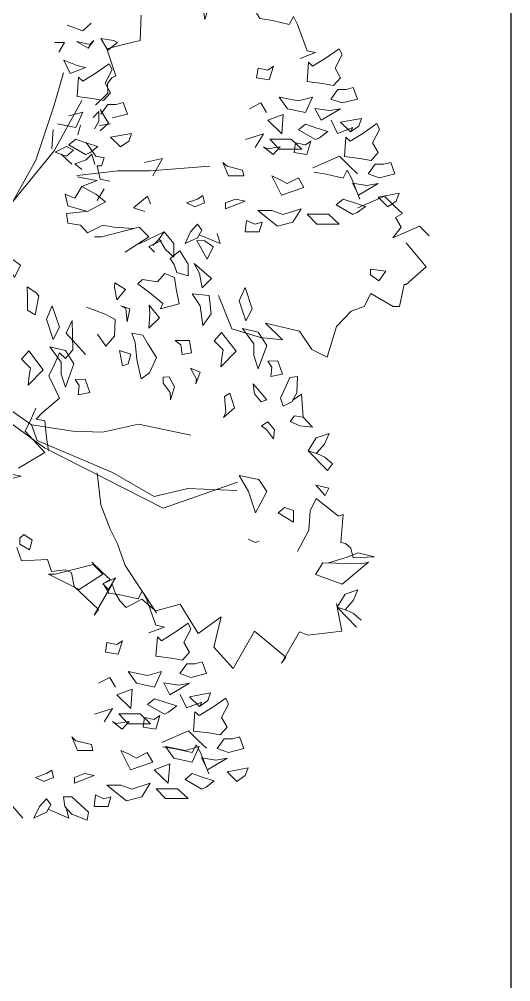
# Model space of a CAD drawing. Header units: millimetres. Extents: x 2787.4 to 2811.7, y 1328.5 to 1358.7.
# Drawn here: x 2799.821 to 2800.248, y 1341.982 to 1342.818 of the extents above; entities that cross this region are included whole.
import ezdxf

# ---------------------------------------------------------------- set-up
doc = ezdxf.new("R2010")
doc.units = ezdxf.units.MM
doc.layers.add('501 ARBOL', color=7, linetype='Continuous', lineweight=15)
doc.layers.add('MUROS', color=7, linetype='Continuous', lineweight=30)

# ---------------------------------------------------------------- blocks, each defined once
blk = doc.blocks.new('A ENCINO SIEMPRE VERDE')
at = {"layer": '501 ARBOL', "color": 116, "transparency": 33554585}
for points in [[(-1.0969, 1.3585), (-1.1171, 1.225), (-1.1494, 1.329)], [(-0.8783, 1.2411), (-0.8753, 1.1468), (-0.8129, 1.1309), (-0.7504, 1.1149), (-0.7843, 1.0143), (-0.7686, 1.0067), (-0.7535, 0.9846), (-0.7543, 0.9485), (-0.7083, 0.9039)], [(-1.4733, 1.0791), (-1.5309, 1.1008), (-1.4995, 1.1081), (-1.4641, 1.2067), (-1.4484, 1.2356), (-1.4327, 1.2067), (-1.3699, 1.2212), (-1.3227, 1.2284), (-1.3018, 1.2645), (-1.328, 1.2791), (-1.2966, 1.308), (-1.2599, 1.3443)], [(-0.6914, 1.2113), (-0.66, 1.1823)], [(-0.66, 1.1823), (-0.6024, 1.2041)], [(-0.7279, 1.1534), (-0.7752, 1.1461)], [(-0.7541, 1.1099), (-0.7279, 1.1534)], [(-0.7752, 1.1461), (-0.7909, 1.1389)], [(-0.7909, 1.1389), (-0.7541, 1.1099)], [(-0.6862, 1.1317), (-0.7019, 1.1461)], [(-0.7019, 1.1461), (-0.6809, 1.1171)], [(-0.6375, 1.1428), (-0.6862, 1.1317)], [(-0.6375, 1.1428), (-0.6809, 1.1171)], [(-0.5552, 1.1389), (-0.5919, 1.1389)], [(-0.5919, 1.1389), (-0.571, 1.1027)], [(-0.7595, 1.0592), (-0.7698, 1.0375)], [(-0.7071, 1.023), (-0.7595, 1.0592)], [(-0.639, 1.052), (-0.6703, 1.0447)], [(-0.5889, 1.0728), (-0.639, 1.052)], [(-0.5889, 1.0728), (-0.6128, 1.023)], [(-0.7698, 1.0375), (-0.7438, 0.9868)], [(-0.66, 0.994), (-0.7071, 1.023)], [(-0.6703, 1.0447), (-0.6128, 1.023)], [(-0.7438, 0.9868), (-0.7646, 0.9507)], [(-0.6443, 1.0086), (-0.66, 0.994)], [(-0.639, 0.9361), (-0.6443, 1.0086)], [(-0.7646, 0.9507), (-0.7384, 0.9216)], [(-1.2848, 0.8909), (-1.3267, 0.9126), (-1.3477, 0.8763)], [(-0.8117, 0.9144), (-0.8274, 0.8709)], [(-0.7855, 0.9072), (-0.8117, 0.9144)], [(-0.7541, 0.9072), (-0.7855, 0.9072)], [(-0.7279, 0.8709), (-0.7541, 0.9072)], [(-0.7384, 0.9216), (-0.6965, 0.9289)], [(-0.6965, 0.9289), (-0.639, 0.9361)], [(-0.8274, 0.8709), (-0.7698, 0.8565)], [(-0.7251, 0.8873), (-0.7565, 0.8367)], [(-0.72, 0.8801), (-0.72, 0.8439)], [(-0.6989, 0.8584), (-0.72, 0.8801)], [(-0.66, 0.8783), (-0.6338, 0.8202)], [(-0.6076, 0.8637), (-0.66, 0.8783)], [(-1.5897, 0.8484), (-1.6136, 0.7986), (-1.6712, 0.8203), (-1.6619, 0.8041), (-1.6933, 0.8257), (-1.7037, 0.8547), (-1.6252, 0.8402), (-1.6619, 0.8041)], [(-0.7228, 0.8276), (-0.7646, 0.8348)], [(-0.7565, 0.8367), (-0.7251, 0.8077)], [(-0.72, 0.8439), (-0.7043, 0.8149)], [(-0.6414, 0.7932), (-0.6519, 0.8295)], [(-0.6338, 0.8202), (-0.5657, 0.8348)], [(-1.2691, 0.775), (-1.3372, 0.7967), (-1.3058, 0.746)], [(-0.7646, 0.7841), (-0.8431, 0.7986)], [(-0.8431, 0.7986), (-0.8328, 0.7696)], [(-0.55, 0.813), (-0.5448, 0.7406)], [(-0.8328, 0.7696), (-0.8014, 0.748)], [(-0.8014, 0.748), (-0.7646, 0.7841)], [(-0.7168, 0.7497), (-0.6757, 0.7624)], [(-0.6729, 0.7642), (-0.7095, 0.7136)], [(-0.6338, 0.7769), (-0.6757, 0.7624)], [(-0.6076, 0.7552), (-0.6338, 0.7769)], [(-0.7168, 0.7497), (-0.6862, 0.7262)], [(-0.705, 0.6819), (-0.6938, 0.7209)], [(-0.6729, 0.6992), (-0.6938, 0.7209)], [(-0.6862, 0.7262), (-0.6703, 0.7189)], [(-0.6703, 0.7189), (-0.6076, 0.7552)], [(-0.6257, 0.7353), (-0.5995, 0.7498)], [(-0.5995, 0.7136), (-0.6257, 0.7353)], [(-0.5995, 0.7498), (-0.5576, 0.7281)], [(-0.5576, 0.7281), (-0.5995, 0.7136)], [(-1.6888, 0.6476), (-1.6574, 0.6765), (-1.6207, 0.7128), (-1.5212, 0.6693)], [(-0.8911, 0.69), (-0.9592, 0.7046)], [(-0.9592, 0.7046), (-0.9225, 0.6394)], [(-0.7095, 0.7136), (-0.7408, 0.7064)], [(-0.7408, 0.7064), (-0.7305, 0.6774)], [(-0.631, 0.6846), (-0.6729, 0.6992)], [(-0.5792, 0.7202), (-0.6191, 0.6833)], [(-1.6972, 0.5517), (-1.6658, 0.6313), (-1.6501, 0.6602)], [(-1.6501, 0.6602), (-1.6345, 0.6313)], [(-1.5717, 0.6458), (-1.5245, 0.653)], [(-0.7305, 0.6774), (-0.7146, 0.6774)], [(-0.7146, 0.6774), (-0.7251, 0.6267)], [(-0.657, 0.6629), (-0.631, 0.6846)], [(-1.6345, 0.6313), (-1.5717, 0.6458)], [(-0.7251, 0.6267), (-0.7619, 0.6195)], [(-0.6777, 0.6289), (-0.7143, 0.6215)], [(-0.7143, 0.6215), (-0.6567, 0.5998)], [(-0.641, 0.6361), (-0.6777, 0.6289)], [(-0.7146, 0.5471), (-0.7408, 0.5905)], [(-0.6567, 0.5998), (-0.7091, 0.5709)], [(-0.6305, 0.5565), (-0.6567, 0.5998)], [(-1.9567, 0.4148), (-1.92, 0.4511), (-1.8205, 0.4076), (-1.8518, 0.4473), (-1.831, 0.4835), (-1.8572, 0.498), (-1.8258, 0.527), (-1.7891, 0.5632), (-1.6896, 0.5198)], [(-1.1095, 0.5659), (-1.1163, 0.538)], [(-1.1095, 0.5659), (-1.0901, 0.5525)], [(-1.0482, 0.538), (-1.0901, 0.5525)], [(-0.9132, 0.5347), (-0.9027, 0.5637)], [(-0.9027, 0.5637), (-0.8505, 0.5202)], [(-0.7456, 0.5419), (-0.7091, 0.5709)], [(-0.7456, 0.5419), (-0.6777, 0.5058)], [(-0.5939, 0.5709), (-0.6305, 0.5565)], [(-0.6044, 0.5275), (-0.5939, 0.5709)], [(-1.1163, 0.538), (-1.0796, 0.5236)], [(-1.0796, 0.5236), (-1.0482, 0.538)], [(-0.8505, 0.5202), (-0.8924, 0.5058)], [(-0.6777, 0.5058), (-0.6044, 0.5275)], [(-0.6724, 0.5058), (-0.5991, 0.4984)], [(-0.5991, 0.4984), (-0.6044, 0.4623)], [(-1.1058, 0.4366), (-1.0901, 0.4584)], [(-1.0901, 0.4077), (-1.1058, 0.4366)], [(-1.0901, 0.4584), (-1.0639, 0.4294)], [(-0.908, 0.4116), (-0.8713, 0.4478)], [(-0.8713, 0.4478), (-0.7299, 0.4116)], [(-0.8505, 0.4424), (-0.7772, 0.4478)], [(-0.7353, 0.4551), (-0.7772, 0.4478)], [(-0.6777, 0.4262), (-0.7353, 0.4551)], [(-0.6515, 0.4551), (-0.6777, 0.4262)], [(-0.6044, 0.4623), (-0.6515, 0.4551)], [(-1.1628, 0.4242), (-1.1739, 0.386)], [(-1.0963, 0.4191), (-1.1739, 0.386)], [(-1.043, 0.386), (-1.0901, 0.4077)], [(-1.0639, 0.4294), (-1.043, 0.386)], [(-1.0011, 0.386), (-0.9644, 0.4294)], [(-0.9461, 0.4032), (-0.9697, 0.3642)], [(-0.8714, 0.3844), (-0.9644, 0.4294)], [(-0.9435, 0.4005), (-0.9644, 0.4294)], [(-0.908, 0.3755), (-0.9551, 0.3971)], [(-0.9225, 0.3788), (-0.9435, 0.4005)], [(-0.8191, 0.3537), (-0.908, 0.4116)], [(-0.7299, 0.4116), (-0.7039, 0.4116)], [(-1.8709, 0.3892), (-1.9452, 0.2983), (-1.8709, 0.2323), (-1.8626, 0.2323), (-1.8461, 0.1497), (-1.8213, 0.1497), (-1.7387, 0.1993), (-1.7139, 0.1497), (-1.6644, 0.1332), (-1.6095, 0.0759), (-1.5748, -0.0397), (-1.517, -0.0108), (-1.4708, 0.0585), (-1.3437, 0.0874), (-1.4083, 0.0258), (-1.3256, 0.0341), (-1.2183, 0.0671), (-1.1687, 0.191)], [(-1.0011, 0.386), (-1.0011, 0.3353)], [(-1.0011, 0.3353), (-0.9697, 0.3642)], [(-0.9289, 0.3537), (-0.908, 0.3755)], [(-0.6741, 0.1481), (-0.7439, 0.1219), (-0.7814, 0.1013), (-0.7791, 0.0398), (-0.7464, 0.0012), (-0.7159, 0.0462)], [(-0.6708, -0.0295), (-0.5979, 0.0509), (-0.6206, 0.0973), (-0.6231, -0.0125), (-0.5955, -0.0438), (-0.5734, -0.0236), (-0.5559, -0.0626), (-0.5332, -0.1089), (-0.5735, -0.1923), (-0.508, -0.2474), (-0.4856, -0.2715), (-0.518, -0.2772), (-0.5242, -0.3413), (-0.5324, -0.3883)], [(-1.4848, -0.2644), (-1.4787, -0.178), (-1.4459, -0.2007)], [(-0.4852, -0.2308), (-0.4678, -0.2698), (-0.4451, -0.3162), (-0.518, -0.3966), (-0.4198, -0.4546)], [(-0.3974, -0.4787), (-0.4298, -0.4844), (-0.3886, -0.4954)], [(-0.4138, -0.7521), (-0.4305, -0.8018), (-0.528, -0.7965), (-0.5431, -0.8413), (-0.5944, -0.835), (-0.6181, -0.8467), (-0.6287, -0.8981), (-0.7186, -0.9838), (-0.703, -1.0058), (-0.7707, -0.889), (-0.7824, -0.9238), (-0.7992, -0.9513), (-0.823, -0.9764), (-0.8814, -0.9458), (-0.924, -0.9812), (-0.9341, -0.9889), (-1.025, -0.9638), (-1.0587, -1.0187), (-1.0925, -1.0737), (-1.1785, -1.0115), (-1.1508, -1.125), (-1.2237, -1.2055), (-1.3033, -1.0653), (-1.4197, -1.1627), (-1.4042, -1.1846), (-1.4719, -1.0678), (-1.5021, -1.0808), (-1.566, -1.0733), (-1.6302, -1.0657), (-1.6099, -0.9615)], [(-1.5042, -0.3905), (-1.5765, -0.4643), (-1.5946, -0.439), (-1.5656, -0.414), (-1.5383, -0.401), (-1.5042, -0.3905), (-1.5337, -0.3418), (-1.5818, -0.3257), (-1.5643, -0.3646), (-1.5349, -0.3994)], [(-0.7147, -0.4729), (-0.7285, -0.5927), (-0.7624, -0.6832), (-0.79, -0.7378), (-0.8186, -0.8188), (-0.9358, -0.9961)], [(-1.5798, -0.8097), (-1.65, -0.788), (-1.6892, -0.7714), (-1.7518, -0.7867), (-1.6717, -0.7901), (-1.6636, -0.7549), (-1.6434, -0.7373), (-1.6263, -0.7338), (-1.6343, -0.628), (-1.6167, -0.6343), (-1.5335, -0.5684), (-1.5109, -0.6147), (-1.5059, -0.6866), (-1.4643, -0.7669)], [(-1.3199, -0.7285), (-1.3062, -0.7331), (-1.279, -0.7202)], [(-0.9081, -1.072), (-0.9657, -1.0503), (-0.9343, -1.043), (-0.8989, -0.9444), (-0.8832, -0.9155), (-0.8675, -0.9444), (-0.8047, -0.9299), (-0.7575, -0.9227), (-0.7366, -0.8866), (-0.7628, -0.872), (-0.7315, -0.8431), (-0.6947, -0.8068)], [(-1.6845, -1.0497), (-1.6121, -0.9758), (-1.6417, -0.9272), (-1.6897, -0.911), (-1.6723, -0.95), (-1.6428, -0.9848)], [(-1.7026, -1.0244), (-1.6735, -0.9994), (-1.6462, -0.9864), (-1.6121, -0.9758)], [(-0.7196, -1.2602), (-0.7615, -1.2385), (-0.7826, -1.2748)], [(-1.0245, -1.3027), (-1.0484, -1.3525), (-1.106, -1.3308), (-1.0967, -1.347), (-1.1281, -1.3254), (-1.1385, -1.2964), (-1.06, -1.3109), (-1.0967, -1.347)], [(-0.7039, -1.3761), (-0.7721, -1.3544), (-0.7407, -1.4051)], [(-1.1236, -1.5035), (-1.0922, -1.4746), (-1.0555, -1.4383), (-0.956, -1.4818)], [(-1.132, -1.5994), (-1.1007, -1.5198), (-1.085, -1.4909)], [(-1.085, -1.4909), (-1.0693, -1.5198)], [(-1.0693, -1.5198), (-1.0065, -1.5053)], [(-1.0065, -1.5053), (-0.9593, -1.4981)], [(-0.5444, -1.5852), (-0.5511, -1.6131)], [(-0.5444, -1.5852), (-0.5249, -1.5986)], [(-0.5511, -1.6131), (-0.5144, -1.6275)], [(-0.483, -1.6131), (-0.5249, -1.5986)], [(-0.5144, -1.6275), (-0.483, -1.6131)], [(-0.5406, -1.7145), (-0.5249, -1.6927)], [(-0.5249, -1.6927), (-0.4987, -1.7217)], [(-0.5976, -1.7269), (-0.6087, -1.7652)], [(-0.5249, -1.7434), (-0.5406, -1.7145)], [(-0.4987, -1.7217), (-0.4778, -1.7652)], [(-0.4359, -1.7652), (-0.3992, -1.7217)], [(-0.5311, -1.732), (-0.6087, -1.7652)], [(-0.4778, -1.7652), (-0.5249, -1.7434)]]:
    blk.add_lwpolyline(points, dxfattribs=at)
for points in [[(-1.6043, 1.0429), (-1.6252, 1.0068), (-1.599, 0.9777), (-1.5571, 0.985), (-1.4995, 0.9922), (-1.5048, 1.0647), (-1.5205, 1.0501), (-1.5676, 1.0791), (-1.62, 1.1153), (-1.6304, 1.0936)], [(-1.3162, 1.0429), (-1.3529, 1.0357), (-1.3739, 1.0501), (-1.3581, 0.9994), (-1.311, 1.0068)], [(-1.6723, 0.9705), (-1.688, 0.927), (-1.6304, 0.9126), (-1.5885, 0.927), (-1.6147, 0.9633), (-1.6461, 0.9633)], [(-1.4262, 0.8909), (-1.3948, 0.9344), (-1.4681, 0.9198), (-1.5205, 0.9344), (-1.4943, 0.8763)], [(-1.5289, 0.892), (-1.5833, 0.8837), (-1.6252, 0.8909), (-1.5519, 0.8474)], [(-1.4053, 0.7967), (-1.3529, 0.8474), (-1.4105, 0.8691)], [(-1.7707, 0.8131), (-1.7446, 0.7625), (-1.7655, 0.7263), (-1.7393, 0.6972), (-1.6974, 0.7046), (-1.6398, 0.7118), (-1.6451, 0.7842), (-1.6608, 0.7696), (-1.7079, 0.7986), (-1.7603, 0.8349)], [(-1.4681, 0.8113), (-1.5309, 0.775), (-1.5467, 0.7823), (-1.5774, 0.8058), (-1.5362, 0.8185), (-1.4943, 0.833)], [(-1.5142, 0.7696), (-1.4984, 0.719), (-1.4513, 0.7263), (-1.4565, 0.7625), (-1.4932, 0.7553)], [(-1.3953, 0.7394), (-1.3598, 0.7763), (-1.4397, 0.7763), (-1.4796, 0.7394)], [(-1.3518, 0.7407), (-1.3361, 0.7479), (-1.3729, 0.719), (-1.3989, 0.7479)], [(-1.8283, 0.6465), (-1.7707, 0.6322), (-1.7288, 0.6465), (-1.755, 0.6828), (-1.7864, 0.6828), (-1.8126, 0.69)], [(-1.2629, 0.6394), (-1.2053, 0.6394), (-1.1844, 0.69), (-1.2001, 0.6756), (-1.2577, 0.6611)], [(-1.4043, 0.5669), (-1.3675, 0.6394), (-1.3989, 0.625), (-1.4251, 0.6104), (-1.467, 0.6322), (-1.488, 0.5959)], [(-1.6922, 0.5669), (-1.6692, 0.6116), (-1.7236, 0.6032), (-1.7655, 0.6104)], [(-1.8336, 0.5452), (-1.8022, 0.5236), (-1.7655, 0.5597), (-1.844, 0.5743)], [(-1.687, 0.5019), (-1.6712, 0.4945), (-1.6084, 0.5308), (-1.6346, 0.5525), (-1.6765, 0.538), (-1.7177, 0.5253)], [(-1.1948, 0.5163), (-1.1948, 0.538), (-1.2315, 0.5525), (-1.268, 0.5452)], [(-1.4775, 0.5163), (-1.4461, 0.4656), (-1.3886, 0.4512), (-1.3153, 0.5091), (-1.3675, 0.5091), (-1.4094, 0.4945)], [(-1.5356, 0.4589), (-1.5001, 0.4958), (-1.58, 0.4958), (-1.6199, 0.4589)], [(-1.3048, 0.4584), (-1.331, 0.4656), (-1.3205, 0.4294), (-1.268, 0.4294), (-1.2734, 0.4729)], [(-1.1481, 0.3737), (-1.1255, 0.3274), (-1.0867, 0.3972), (-1.1176, 0.3966)], [(-1.0122, 0.2782), (-1.0022, 0.308), (-0.987, 0.3305), (-1.0232, 0.3593), (-1.0552, 0.3092), (-1.0549, 0.2649)], [(-0.4271, 0.3048), (-0.4045, 0.2585), (-0.3657, 0.3282), (-0.3966, 0.3277)], [(-1.7366, 0.29), (-1.7942, 0.2828), (-1.768, 0.2465), (-1.7366, 0.2683)], [(-1.142, 0.2556), (-1.1071, 0.2196), (-1.0977, 0.2738), (-1.0775, 0.3113)], [(-1.0214, 0.1598), (-0.9511, 0.1418), (-0.9599, 0.1613), (-0.9175, 0.1967), (-0.8664, 0.2349), (-0.8837, 0.2516), (-0.94, 0.243), (-0.9676, 0.2743), (-1.0035, 0.2588), (-1.0099, 0.2167)], [(-1.2452, 0.172), (-1.2674, 0.2215), (-1.2943, 0.1416), (-1.2706, 0.0962)], [(-0.7809, 0.2392), (-0.82, 0.2137), (-0.7872, 0.175), (-0.7791, 0.2221)], [(-0.4523, 0.2241), (-0.4844, 0.2025), (-0.4964, 0.1899), (-0.482, 0.1188), (-0.453, 0.1367), (-0.4535, 0.1811)], [(-1.0696, 0.1982), (-1.133, 0.1918), (-1.1409, 0.1226), (-1.1096, 0.079), (-1.1001, 0.1531)], [(-0.9116, 0.1229), (-0.9085, 0.155), (-0.9475, 0.1073), (-0.9079, 0.0688)], [(-0.8365, 0.1419), (-0.8261, 0.0927), (-0.8211, 0.1423), (-0.8024, 0.1526)], [(-0.5464, 0.1526), (-0.5733, 0.0726), (-0.5496, 0.0273), (-0.5242, 0.1031)], [(-1.3165, 0.0547), (-1.3485, 0.0047), (-1.317, -0.0832), (-1.3003, -0.0337), (-1.3008, 0.0107), (-1.2585, 0.0683)], [(-1.2338, -0.0173), (-1.1768, -0.0752), (-1.1805, -0.0408), (-1.1859, -0.0114), (-1.1519, 0.0214), (-1.1796, 0.0529)], [(-0.8852, 0.0424), (-0.9038, 0.0099), (-0.9358, -0.0401), (-0.9097, -0.0985), (-0.8787, -0.1201), (-0.8622, -0.0483), (-0.856, 0.0158), (-0.8443, 0.0506)], [(-1.0269, 0.007), (-1.0066, 0.0224), (-1.0597, 0.0235), (-1.0677, -0.0235), (-1.0318, -0.03)], [(-0.809, -0.0717), (-0.7974, -0.0148), (-0.8402, -0.0281), (-0.8296, -0.0647)], [(-0.5955, -0.0142), (-0.6275, -0.0642), (-0.5959, -0.1521), (-0.5793, -0.1026), (-0.5797, -0.0582), (-0.5374, -0.0006)], [(-0.4594, -0.1098), (-0.4649, -0.0803), (-0.4309, -0.0475), (-0.4586, -0.016), (-0.5127, -0.0862), (-0.4558, -0.1441)], [(-1.3684, -0.077), (-1.3532, -0.0545), (-1.3908, -0.0529), (-1.4075, -0.1026), (-1.3646, -0.1114)], [(-1.0857, -0.1223), (-1.0839, -0.1395), (-1.0996, -0.0955), (-1.0639, -0.08)], [(-1.426, -0.135), (-1.4347, -0.1155), (-1.4638, -0.1112), (-1.4616, -0.1727), (-1.4425, -0.2068), (-1.4099, -0.2233), (-1.3999, -0.1934)], [(-1.3485, -0.1997), (-1.3279, -0.2067), (-1.3024, -0.1765), (-1.2978, -0.1395)], [(-0.9609, -0.1146), (-0.9607, -0.1367), (-0.9878, -0.1718), (-0.9892, -0.199), (-1.0033, -0.15), (-0.9831, -0.1126)], [(-0.6698, -0.1219), (-0.6865, -0.1715), (-0.6435, -0.1803), (-0.6473, -0.146), (-0.6322, -0.1234)], [(-1.2101, -0.1744), (-1.2285, -0.229), (-1.1871, -0.2649), (-1.1958, -0.2455), (-1.1912, -0.1862)], [(-1.5204, -0.3021), (-1.4848, -0.2644), (-1.4523, -0.2587), (-1.4367, -0.2805), (-1.4725, -0.2962)], [(-1.3529, -0.2811), (-1.3783, -0.3113), (-1.3746, -0.3456), (-1.3475, -0.3105), (-1.3286, -0.2964)], [(-1.3489, -0.542), (-1.3072, -0.6224), (-1.2805, -0.5429), (-1.245, -0.483), (-1.3186, -0.497)], [(-1.5677, -0.5568), (-1.5322, -0.5191), (-1.5817, -0.5301)], [(-1.391, -0.6218), (-1.4489, -0.6575), (-1.4492, -0.6132), (-1.4151, -0.6027)], [(-0.4401, -0.703), (-0.4715, -0.7247), (-0.4611, -0.761), (-0.4244, -0.7393), (-0.4244, -0.7175)], [(-1.7296, -0.8067), (-1.6304, -0.8891), (-1.5307, -0.8527), (-1.5583, -0.8092), (-1.7042, -0.8126)], [(-0.5576, -0.8513), (-0.5316, -0.8513), (-0.6467, -0.9092), (-0.7357, -0.8513), (-0.699, -0.8152)], [(-0.7357, -0.8875), (-0.7828, -0.8659), (-0.7566, -0.9092)], [(-1.0391, -1.1082), (-1.06, -1.1443), (-1.0338, -1.1734), (-0.9919, -1.1661), (-0.9343, -1.1589), (-0.9396, -1.0864), (-0.9553, -1.101), (-1.0024, -1.072), (-1.0548, -1.0358), (-1.0652, -1.0575)], [(-0.751, -1.1082), (-0.7877, -1.1154), (-0.8088, -1.101), (-0.7929, -1.1517), (-0.7458, -1.1443)], [(-1.1071, -1.1806), (-1.1228, -1.2241), (-1.0652, -1.2385), (-1.0233, -1.2241), (-1.0495, -1.1878), (-1.0809, -1.1878)], [(-0.861, -1.2602), (-0.8296, -1.2167), (-0.9029, -1.2313), (-0.9553, -1.2167), (-0.9291, -1.2748)], [(-0.9637, -1.2591), (-1.0181, -1.2674), (-1.06, -1.2602), (-0.9867, -1.3037)], [(-0.8402, -1.3544), (-0.7877, -1.3037), (-0.8453, -1.282)], [(-1.2055, -1.338), (-1.1794, -1.3887), (-1.2003, -1.4248), (-1.1741, -1.4539), (-1.1322, -1.4465), (-1.0746, -1.4393), (-1.0799, -1.3669), (-1.0956, -1.3815), (-1.1427, -1.3525), (-1.1951, -1.3162)], [(-0.9029, -1.3398), (-0.9657, -1.3761), (-0.9815, -1.3688), (-1.0122, -1.3453), (-0.971, -1.3326), (-0.9291, -1.3181)], [(-0.9491, -1.3815), (-0.9332, -1.4321), (-0.8862, -1.4248), (-0.8913, -1.3887), (-0.928, -1.3959)], [(-0.8301, -1.4117), (-0.7947, -1.3748), (-0.8746, -1.3748), (-0.9144, -1.4117)], [(-0.7867, -1.4104), (-0.771, -1.4032), (-0.8077, -1.4321), (-0.8337, -1.4032)], [(-1.2631, -1.5046), (-1.2055, -1.519), (-1.1636, -1.5046), (-1.1898, -1.4683), (-1.2212, -1.4683), (-1.2474, -1.4611)], [(-0.6977, -1.5118), (-0.6401, -1.5118), (-0.6192, -1.4611), (-0.6349, -1.4755), (-0.6925, -1.49)], [(-1.0694, -1.5552), (-1.0013, -1.5407), (-0.9699, -1.4972), (-1.0432, -1.5118), (-1.0956, -1.4972)], [(-0.8391, -1.5842), (-0.8024, -1.5118), (-0.8337, -1.5262), (-0.8599, -1.5407), (-0.9018, -1.519), (-0.9229, -1.5552)], [(-1.127, -1.5842), (-1.104, -1.5395), (-1.1584, -1.5479), (-1.2003, -1.5407)], [(-1.2684, -1.6059), (-1.237, -1.6275), (-1.2003, -1.5914), (-1.2788, -1.5768)], [(-0.9805, -1.6349), (-0.928, -1.5842), (-0.9856, -1.5624)], [(-1.1218, -1.6493), (-1.106, -1.6566), (-1.0432, -1.6203), (-1.0694, -1.5986), (-1.1113, -1.6131), (-1.1525, -1.6258)], [(-0.6296, -1.6349), (-0.6296, -1.6131), (-0.6663, -1.5986), (-0.7029, -1.6059)], [(-0.9704, -1.6922), (-0.935, -1.6553), (-1.0149, -1.6553), (-1.0547, -1.6922)], [(-0.9124, -1.6349), (-0.881, -1.6855), (-0.8234, -1.6999), (-0.7501, -1.6421), (-0.8024, -1.6421), (-0.8443, -1.6566)], [(-0.7396, -1.6927), (-0.7658, -1.6855), (-0.7553, -1.7217), (-0.7029, -1.7217), (-0.7082, -1.6782)], [(-0.6768, -1.7724), (-0.6192, -1.7506), (-0.593, -1.7217), (-0.5877, -1.6855), (-0.6192, -1.6855), (-0.6663, -1.7289), (-0.682, -1.7434)]]:
    blk.add_lwpolyline(points, close=True, dxfattribs=at)
at = {"layer": '501 ARBOL', "color": 7, "transparency": 33554687}
for points in [[(-0.1435, 0.4769), (-0.227, 0.5438), (-0.3989, 0.5438), (-0.4848, 0.6983), (-0.5535, 0.9044), (-0.5879, 1.0246)], [(-0.0861, 0.3308), (-0.2099, 0.5094), (-0.3989, 0.5438), (-0.5535, 0.7327), (-0.6566, 0.9216)], [(-0.638, 0.6413), (-0.7927, 0.6584), (-0.9129, 0.6584), (-1.1363, 0.6756)], [(-0.3057, -0.1866), (-0.324, -0.1917), (-0.4688, -0.2924), (-0.4898, -0.3518), (-0.7721, -0.4708), (-0.9281, -0.5615), (-1.0533, -0.5312), (-1.2367, -0.5383)], [(-0.3105, -0.2279), (-0.5174, -0.3785), (-0.9614, -0.6044), (-1.2396, -0.5068)], [(-0.4688, -0.2924), (-0.6231, -0.3167), (-0.7337, -0.3204), (-0.8689, -0.2908), (-1.0652, -0.3309)]]:
    blk.add_lwpolyline(points, dxfattribs=at)

msp = doc.modelspace()

# ---------------------------------------------------------------- linework, layer by layer
at = {"layer": 'MUROS'}
msp.add_line((2800.2479, 1346.91867), (2800.2479, 1341.86367), dxfattribs=at)

# ---------------------------------------------------------------- block references
at = {"layer": '501 ARBOL', "linetype": 'Continuous', "lineweight": 0, "transparency": 33554687, "xscale": -0.2320689821704907, "yscale": 0.2320689821704907, "zscale": 0.2320689821704907}
msp.add_blockref('A ENCINO SIEMPRE VERDE', (2799.72302, 1342.53394), dxfattribs=at)

doc.saveas('drawing.dxf')
